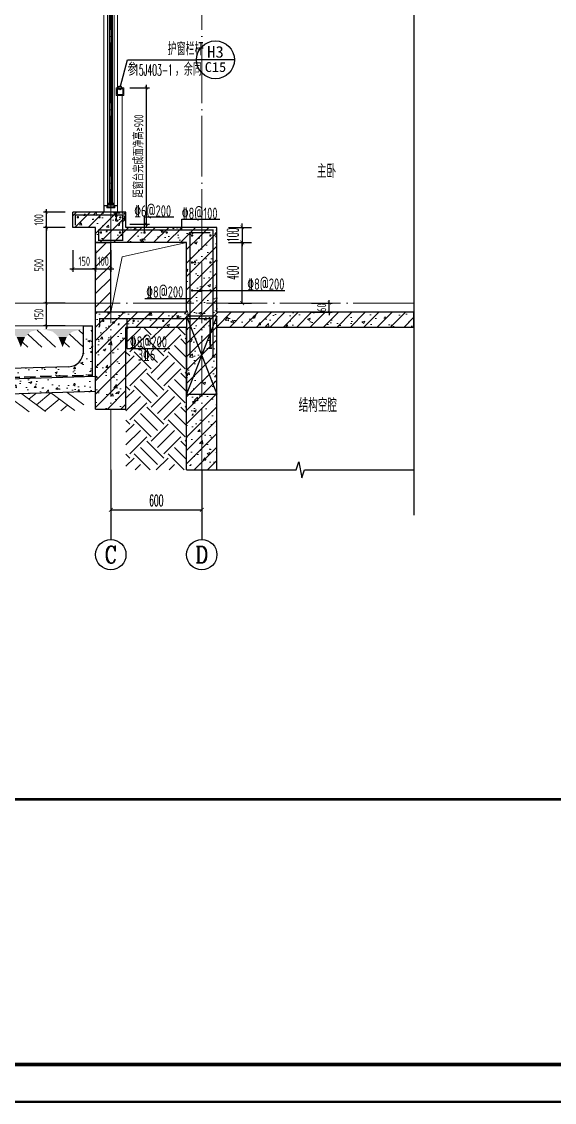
# Model space of a CAD drawing. Extents: x 826826 to 1642106, y -156213 to 399140.
# Drawn here: x 1516858 to 1520371, y 282493 to 289624 of the extents above; entities that cross this region are included whole.
import ezdxf
from ezdxf.enums import TextEntityAlignment as Align

# ---------------------------------------------------------------- set-up
doc = ezdxf.new("R2010")
doc.units = 0
doc.header["$LTSCALE"] = 1000
doc.linetypes.add('DASH', pattern=[0.35, 0.25, -0.1])
doc.linetypes.add('DOTE', pattern=[2.42, 2, -0.2, 0.02, -0.2])
doc.layers.get('0').update_dxf_attribs({"linetype": 'CONTINUOUS'})
doc.layers.get('DEFPOINTS').update_dxf_attribs({"linetype": 'CONTINUOUS'})
for name, color, linetype in [('AXIS', 3, 'CONTINUOUS'), ('AXIS_TEXT', 4, 'CONTINUOUS'), ('COLUMN', 4, 'CONTINUOUS'), ('DIM', 2, 'CONTINUOUS'), ('DIM_IDEN', 67, 'CONTINUOUS'), ('DIM_SYMB', 3, 'CONTINUOUS'), ('PUB_DIM', 3, 'CONTINUOUS'), ('PUB_TEXT', 2, 'CONTINUOUS'), ('REIN', 6, 'CONTINUOUS'), ('S-大样-砼线', 7, 'CONTINUOUS'), ('S-引出线', 40, 'CONTINUOUS'), ('TEXT', 2, 'CONTINUOUS'), ('WALL', 5, 'CONTINUOUS'), ('yichutu', 7, 'CONTINUOUS')]:
    doc.layers.add(name, color=color, linetype=linetype)
for name, color, linetype, lineweight in [('DOTE', 251, 'DOTE', 9), ('PUB_HATCH', 8, 'CONTINUOUS', 9), ('S_WINDOW', 144, 'CONTINUOUS', 15), ('图框', 9, 'CONTINUOUS', 18), ('填充', 251, 'CONTINUOUS', 5), ('立面-中轮廓线', 213, 'CONTINUOUS', 35), ('立面-栏杆', 105, 'CONTINUOUS', 15), ('立面-洞口示意', 152, 'CONTINUOUS', 13), ('粉刷', 251, 'CONTINUOUS', 9), ('细细', 250, 'CONTINUOUS', 0)]:
    doc.layers.add(name, color=color, linetype=linetype, lineweight=lineweight)
doc.styles.add('_TCH_AXIS', font='COMPLEX', dxfattribs={"bigfont": 'GBCBIG'})
doc.styles.add('_TCH_DIM', font='SIMPLEX.shx', dxfattribs={"width": 0.7, "bigfont": 'GBCBIG.shx'})
doc.styles.add('_TCH_DIM_T3', font='SIMPLEX.shx', dxfattribs={"width": 0.494118, "bigfont": 'GBCBIG.shx'})
doc.styles.add('_TCH_LABEL', font='simhei.ttf')
doc.styles.add('COMPLEX', font='COMPLEX')
doc.styles.add('TSSD_DIMENSION', font='Tssdeng.shx', dxfattribs={"width": 0.7, "bigfont": 'tssdchn.shx'})
doc.styles.add('TSSD_REIN', font='tssdeng.shx', dxfattribs={"width": 0.7, "height": 300, "bigfont": 'tssdchn.shx'})
doc.dimstyles.new('_TCH_ARCH&&25', dxfattribs={"dimtxt": 74.375, "dimasz": 25, "dimexe": 62.5, "dimexo": 75, "dimgap": 25, "dimtad": 1, "dimdec": 0, "dimzin": 0, "dimdsep": 46, "dimtxsty": '_TCH_DIM_T3', "dimblk": 'ARCHTICK', "dimcen": 0.09, "dimclrt": 7, "dimazin": 0, "dimtfac": 1, "dimtdec": 0, "dimtix": 1, "dimtmove": 2, "dimatfit": 3, "dimldrblk": 'ARCHTICK', "dimfxl": 0, "dimtolj": 1, "dimtzin": 0, "dimarcsym": 0})
doc.dimstyles.new('TSSD_20_20', dxfattribs={"dimtxt": 60, "dimasz": 20, "dimexe": 20, "dimexo": 50, "dimgap": 20, "dimtad": 1, "dimdec": 0, "dimzin": 0, "dimdsep": 46, "dimtxsty": 'TSSD_DIMENSION', "dimblk": 'ARCHTICK', "dimblk1": 'ARCHTICK', "dimblk2": 'ARCHTICK', "dimcen": 0, "dimdle": 20, "dimclrt": 7, "dimadec": 0, "dimazin": 0, "dimtfac": 1, "dimtdec": 0, "dimtix": 1, "dimtmove": 2, "dimatfit": 3, "dimfxl": 0, "dimtolj": 1, "dimtzin": 0, "dimarcsym": 0})
pattern_1 = [(50, (28072.99, 249033.25), (143.452037, -12.550427), [15, -165]), (355, (28072.99, 249033.25), (-27.750267, 150.438427), [12, -132]), (100.4514, (28084.94, 249032.2), (115.701876, 137.88791), [12.74804, -140.22842]), (46.1842, (28072.99, 249073.25), (213.44821, -33.1038), [22.5, -247.5]), (96.6356, (28090.77, 249070.5), (186.93254, 194.82357), [19.12206, -210.3426]), (351.1842, (28072.99, 249073.25), (186.93239, 194.82372), [18, -198]), (21, (28092.99, 249063.25), (119.38141, -80.52378), [15, -165]), (326, (28092.99, 249063.25), (48.663066, 145.03001), [12, -132]), (71.4514, (28102.93, 249056.54), (168.044526, 64.5061), [12.74804, -140.22842]), (37.5, (28072.986, 249033.25), (2.431971, 66.578771), [0, -130.4, 0, -134, 0, -132.5]), (7.5, (28072.986, 249033.25), (52.613907, 78.882342), [0, -76.4, 0, -127.4, 0, -50.5]), (327.5, (28028.386, 249033.25), (106.764487, -4.510974), [0, -50, 0, -156, 0, -207]), (317.5, (28008.39, 249033.25), (116.637234, 20.020996), [0, -65, 0, -103.6, 0, -147])]
pattern_2 = [(315, (-1092889.3176, -488431.8362), (-1.767766953, -1.767766953), []), (315, (-1092888.139, -488431.8362), (-1.767766953, -1.767766953), [])]
pattern_3 = [(315, (-1092889.3176, -490170.0743), (-1.767766953, -1.767766953), []), (315, (-1092888.139, -490170.0743), (-1.767766953, -1.767766953), [])]
pattern_4 = [(45, (689015.794, 456209.414), (-44.194174, 44.194174), []), (50, (689015.8, 456209.41), (179.315046, -15.688034), [18.75, -206.25]), (355, (689015.8, 456209.41), (-34.687833, 188.048033), [15, -165]), (100.4514, (689030.74, 456208.1), (144.627345, 172.359886), [15.935047, -175.285528]), (46.1842, (689015.8, 456259.41), (266.81026, -41.379754), [28.125, -309.375]), (96.6356, (689038.03, 456255.97), (233.66568, 243.52947), [23.90257, -262.92825]), (351.1842, (689015.8, 456259.41), (233.66549, 243.52965), [22.5, -247.5]), (21, (689040.8, 456246.91), (149.226763, -100.654723), [18.75, -206.25]), (326, (689040.8, 456246.91), (60.828833, 181.28751), [15, -165]), (71.4514, (689053.23, 456238.53), (210.055657, 80.632624), [15.935047, -175.285528]), (37.5, (689015.794, 456209.414), (3.039964, 83.2234635), [0, -163, 0, -167.5, 0, -165.625]), (7.5, (689015.79, 456209.41), (65.767384, 98.602928), [0, -95.5, 0, -159.25, 0, -63.125]), (327.5, (688960.044, 456209.414), (133.455609, -5.638718), [0, -62.5, 0, -195, 0, -258.75]), (317.5, (688935.04, 456209.41), (145.796542, 25.026246), [0, -81.25, 0, -129.5, 0, -183.75])]

# ---------------------------------------------------------------- blocks, each defined once
blk = doc.blocks.new('GFDDDDRG')
at = {"layer": '图框'}
blk.add_lwpolyline([(923310, -107437), (923310, -159999), (893610, -159999), (893610, -107437)], close=True, dxfattribs=at)
blk.add_lwpolyline([(923310, -107437), (923310, -159999), (893610, -159999), (893610, -107437)], close=True, dxfattribs=at)
at = {"layer": '图框', "const_width": 50}
blk.add_lwpolyline([(894110, -159499), (922810, -159499), (922810, -108687), (894110, -108687)], close=True, dxfattribs=at)
at = {"layer": '图框', "const_width": 35}
blk.add_lwpolyline([(894110, -156002), (922810, -156002)], dxfattribs=at)
blk = doc.blocks.new('$LinePat$素土夯实')
at = {"color": 0}
for p, q in [((0, -210), (210, 0)), ((120, -300), (420, 0)), ((420, 0), (608, -188)), ((495, -300), (795, 0)), ((615, 0), (705, -90)), ((315, -105), (502, -293)), ((210, -210), (300, -300)), ((705, -300), (795, -210))]:
    blk.add_line(p, q, dxfattribs=at)
blk = doc.blocks.new('$LinePat$自然土壤')
at = {"color": 0}
for p, q in [((0, -90), (71, -19)), ((0, -300), (211, -89)), ((420, -300), (630, -90)), ((210, -300), (286, -224))]:
    blk.add_line(p, q, dxfattribs=at)
for points in [[(0, 0), (630, 0), (168, -45), (462, -45)], [(168, -45), (462, -45), (252, -132), (378, -132)], [(252, -132), (378, -132), (315, -300)]]:
    blk.add_solid(points, dxfattribs=at)
blk = doc.blocks.new('sanshui')
at = {"layer": '粉刷'}
h = blk.add_hatch(dxfattribs=at)
h.set_pattern_fill('混凝土', color=256, scale=20)
h.set_pattern_definition(pattern_1)
edge = h.paths.add_edge_path()
edge.add_line((346317.8, 427329.6), (346257.8, 427329.6))
edge.add_line((346257.8, 427329.6), (346257.8, 427160.3))
edge.add_arc((346157.8, 427160.3), 100, 271.71836, 360, ccw=False)
edge.add_line((346160.8, 427060.3), (345137.8, 427029.6))
edge.add_line((345137.8, 427029.6), (345137.8, 426969.6))
edge.add_line((345137.8, 426969.6), (346317.8, 427005))
edge.add_line((346317.8, 427005), (346317.8, 427329.6))
h = blk.add_hatch(dxfattribs=at)
h.set_pattern_fill('混凝土', color=256, scale=20)
h.set_pattern_definition(pattern_1)
h.paths.add_polyline_path([(346337.8, 426895.6), (346337.8, 426995.6), (345037.8, 426956.6), (345037.8, 426856.6)])
at = {"layer": 'COLUMN'}
for p, q in [((346257.8, 427329.6), (346317.8, 427329.6)), ((346257.8, 427160.3), (346257.8, 427329.6)), ((346317.8, 426995), (346317.8, 427329.6)), ((346160.8, 427060.3), (345137.8, 427029.6)), ((346338.1, 426995.6), (345037.8, 426956.6)), ((345137.8, 426959.6), (345137.8, 427029.6)), ((345037.8, 426856.6), (345037.8, 426956.6)), ((346338.1, 426895.6), (345037.8, 426856.6))]:
    blk.add_line(p, q, dxfattribs=at)
blk.add_arc((346157.8, 427160.3), 100, 271.71836, 0, dxfattribs=at)
at = {"layer": '立面-中轮廓线', "linetype": 'DASH', "ltscale": 0.3}
blk.add_lwpolyline([(345027.8, 426856.6), (345027.8, 426966.3), (346317.8, 427005)], dxfattribs=at)
at = {"layer": '粉刷'}
blk.add_line((344881.5, 427329.6), (346257.8, 427329.6), dxfattribs=at)
at = {"layer": '粉刷', "yscale": 0.4, "zscale": 0.4}
for name, p, xscale, rotation in [('$LinePat$自然土壤', (345156.8, 427309.6), -0.4369306507241237, 359.9999999999903), ('$LinePat$自然土壤', (345432, 427309.6), -0.4369306507241237, 359.9999999999903), ('$LinePat$自然土壤', (345707.3, 427309.6), -0.4369306507241237, 359.9999999999903), ('$LinePat$自然土壤', (345982.6, 427309.6), -0.4369306507241237, 359.9999999999903), ('$LinePat$自然土壤', (346257.8, 427309.6), -0.4369306507241237, 359.9999999999903), ('$LinePat$素土夯实', (345444.5, 426868.8), -0.5117605352322558, 1.718358001643932), ('$LinePat$素土夯实', (345851.2, 426881), -0.5117605352322558, 1.718358001643932), ('$LinePat$素土夯实', (346257.8, 426893.2), -0.5117605352322558, 1.718358001643932)]:
    blk.add_blockref(name, p, dxfattribs=dict(at, xscale=xscale, rotation=rotation))
blk = doc.blocks.new('A$C008776C7')
at = {"layer": '细细'}
h = blk.add_hatch(dxfattribs=at)
h.set_pattern_fill('金属', color=256, style=0)
h.set_pattern_definition(pattern_2)
h.paths.add_polyline_path([(0, 1655), (20, 1655), (20, 1668.5), (70, 1668.5), (70, 1655), (90, 1655), (90, 1700), (0, 1700)])
h.paths.add_polyline_path([(18, 1670.5), (18, 1657), (2, 1657), (2, 1698), (88, 1698), (88, 1657), (72, 1657), (72, 1670.5)], flags=16)
h = blk.add_hatch(dxfattribs=at)
h.set_pattern_fill('金属', color=256, style=0)
h.set_pattern_definition(pattern_2)
h.paths.add_polyline_path([(67.5, 1666.5), (67.5, 1641.5), (55.5, 1641.5), (55.5, 1651.5), (34.5, 1651.5), (34.5, 1641.5), (22.5, 1641.5), (22.5, 1666.5)])
h.paths.add_polyline_path([(24.5, 1664.5), (24.5, 1643.5), (32.5, 1643.5), (32.5, 1653.5), (57.5, 1653.5), (57.5, 1643.5), (65.5, 1643.5), (65.5, 1664.5)], flags=16)
h = blk.add_hatch(color=256, dxfattribs=at)
edge = h.paths.add_edge_path()
edge.add_line((40.5, 1651.5), (40.5, 1639.5))
edge.add_arc((45, 1631.2), 9.44, 61.51755, 118.48245, ccw=False)
edge.add_line((49.5, 1639.5), (49.5, 1651.5))
edge.add_arc((45, 1659.8), 9.44, 241.51755, 298.48245, ccw=False)
h = blk.add_hatch(dxfattribs=at)
h.set_pattern_fill('金属', color=256, style=0)
h.set_pattern_definition(pattern_3)
h.paths.add_polyline_path([(0, 45), (20, 45), (20, 31.5), (70, 31.5), (70, 45), (90, 45), (90, 0), (0, 0)])
h.paths.add_polyline_path([(18, 29.5), (18, 43), (2, 43), (2, 2), (88, 2), (88, 43), (72, 43), (72, 29.5)], flags=16)
h = blk.add_hatch(dxfattribs=at)
h.set_pattern_fill('金属', color=256, style=0)
h.set_pattern_definition(pattern_3)
h.paths.add_polyline_path([(67.5, 33.5), (67.5, 58.5), (55.5, 58.5), (55.5, 48.5), (34.5, 48.5), (34.5, 58.5), (22.5, 58.5), (22.5, 33.5)])
h.paths.add_polyline_path([(24.5, 35.5), (24.5, 56.5), (32.5, 56.5), (32.5, 46.5), (57.5, 46.5), (57.5, 56.5), (65.5, 56.5), (65.5, 35.5)], flags=16)
h = blk.add_hatch(color=256, dxfattribs=at)
edge = h.paths.add_edge_path()
edge.add_line((40.5, 48.5), (40.5, 60.5))
edge.add_arc((45, 68.8), 9.44, 241.51755, 298.48245)
edge.add_line((49.5, 60.5), (49.5, 48.5))
edge.add_arc((45, 40.2), 9.44, 61.51755, 118.48245)
at = {"layer": 'S_WINDOW'}
for p, q in [((0, 45), (0, 1655)), ((22.5, 58.5), (22.5, 1641.5)), ((67.5, 58.5), (67.5, 1641.5)), ((90, 45), (90, 1655))]:
    blk.add_line(p, q, dxfattribs=at)
for points in [[(90, 1700), (90, 1655), (70, 1655), (70, 1668.5), (20, 1668.5), (20, 1655), (0, 1655), (0, 1700)], [(88, 1698), (88, 1657), (72, 1657), (72, 1670.5), (18, 1670.5), (18, 1657), (2, 1657), (2, 1698)], [(67.5, 1666.5), (67.5, 1641.5), (55.5, 1641.5), (55.5, 1651.5), (34.5, 1651.5), (34.5, 1641.5), (22.5, 1641.5), (22.5, 1666.5)], [(65.5, 1664.5), (65.5, 1643.5), (57.5, 1643.5), (57.5, 1653.5), (32.5, 1653.5), (32.5, 1643.5), (24.5, 1643.5), (24.5, 1664.5)], [(90, 0), (90, 45), (70, 45), (70, 31.5), (20, 31.5), (20, 45), (0, 45), (0, 0)], [(88, 2), (88, 43), (72, 43), (72, 29.5), (18, 29.5), (18, 43), (2, 43), (2, 2)], [(67.5, 33.5), (67.5, 58.5), (55.5, 58.5), (55.5, 48.5), (34.5, 48.5), (34.5, 58.5), (22.5, 58.5), (22.5, 33.5)], [(65.5, 35.5), (65.5, 56.5), (57.5, 56.5), (57.5, 46.5), (32.5, 46.5), (32.5, 56.5), (24.5, 56.5), (24.5, 35.5)]]:
    blk.add_lwpolyline(points, close=True, dxfattribs=at)
at = {"layer": '细细'}
for points in [[(34.5, 1641.5), (34.5, 58.5)], [(40.5, 60.5), (40.5, 1651.5)], [(49.5, 60.5), (49.5, 1651.5)], [(55.5, 1641.5), (55.5, 58.5)]]:
    blk.add_lwpolyline(points, dxfattribs=at)
for points in [[(40.5, 1651.5), (40.5, 1639.5, -0.253805), (49.5, 1639.5), (49.5, 1651.5, -0.253805)], [(40.5, 48.5), (40.5, 60.5, 0.253805), (49.5, 60.5), (49.5, 48.5, 0.253805)]]:
    blk.add_lwpolyline(points, format="xyb", close=True, dxfattribs=at)
blk = doc.blocks.new('A$C02E370A9')
at = {"layer": 'DIM_IDEN'}
for p, q in [((-21.8, 11.9), (24.7, 185.1)), ((24.7, 185.1), (480, 185.1)), ((730, 185.1), (480, 185.1))]:
    blk.add_line(p, q, dxfattribs=at)
for centre, radius in [((605, 185.1), 125), ((-25, 0), 12.3)]:
    blk.add_circle(centre, radius, dxfattribs=at)
at = {"layer": 'PUB_TEXT', "style": '_TCH_DIM'}
for s, height, width, p in [('护窗栏杆', 84.4, 0.7, (290.1, 215.7)), ('参', 84.4, 0.7, (25.2, 81)), ('15J403-1', 74.38, 0.494118, (68.2, 81)), ('，余同', 84.4, 0.7, (337.7, 81))]:
    blk.add_text(s, height=height, dxfattribs=dict(at, width=width)).set_placement(p)
at = {"layer": 'PUB_TEXT', "style": '_TCH_LABEL'}
for s, height, width, p, p2 in [('H3', 75.96, 1.00565, (550.1, 199.7), (659.9, 199.7)), ('C15', 64.37, 1.017143, (534.4, 105.3), (675.6, 105.3))]:
    blk.add_text(s, height=height, dxfattribs=dict(at, width=width)).set_placement(p, p2, align=Align.FIT)
blk = doc.blocks.new('A$C164D20CD')
at = {"layer": '立面-栏杆'}
for p, q in [((-55, 0), (-55, 770)), ((-25, 770), (-25, 0))]:
    blk.add_line(p, q, dxfattribs=at)
at = {"layer": '立面-栏杆', "linetype": 'DASH', "ltscale": 0.1}
for p, q in [((0, 0), (-80, 0)), ((-80, 0), (-80, -7.1)), ((0, -7.1), (0, 0)), ((-80, -7.1), (-69.7, -7.1)), ((-69.7, -7.1), (-69.7, -51)), ((-62.5, -7.1), (-17.6, -7.1)), ((-62.5, -51), (-62.5, -7.1)), ((-55.3, -52.8), (-60.7, -52.8)), ((-60.7, -60), (-55.3, -60)), ((-52.6, -57.3), (-52.6, -55.5)), ((-27.5, -55.5), (-27.5, -57.3)), ((-19.4, -52.8), (-24.8, -52.8)), ((-24.8, -60), (-19.4, -60)), ((-17.6, -7.1), (-17.6, -51)), ((-10.4, -7.1), (0, -7.1)), ((-10.4, -51), (-10.4, -7.1))]:
    blk.add_line(p, q, dxfattribs=at)
at = {"layer": '立面-栏杆'}
for points in [[(-15, 820), (-65, 820), (-65, 770), (-15, 770)], [(-21, 814), (-59, 814), (-59, 776), (-21, 776)]]:
    blk.add_lwpolyline(points, close=True, dxfattribs=at)
at = {"layer": '立面-栏杆', "linetype": 'DASH', "ltscale": 0.1}
for centre, major_axis, start_param, end_param in [((-60.7, -51), (6.36, 6.36), 2.356194, 3.926991), ((-60.7, -51), (1.27, 1.27), 2.356194, 3.926991), ((-55.3, -55.5), (1.91, 1.91), 5.497787, 7.068583), ((-55.3, -57.3), (1.91, 1.91), 3.926991, 5.497787), ((-24.8, -55.5), (1.91, 1.91), 0.785398, 2.356194), ((-22.9, -55.4), (3.53, 3.53), 2.748894, 3.534292), ((-19.4, -51), (-6.36, 6.36), 2.356194, 3.926991), ((-19.4, -51), (-1.27, 1.27), 2.356194, 3.926991)]:
    blk.add_ellipse(centre, major_axis=major_axis, ratio=1, start_param=start_param, end_param=end_param, dxfattribs=at)
blk = doc.blocks.new('yct-1051-594-26275-14850-25-1002.0')
at = {"layer": 'yichutu', "color": 7}
blk.add_lwpolyline([(0, 0), (0, 14850), (26275, 14850), (26275, 0)], close=True, dxfattribs=at)
blk = doc.blocks.new('_ArchTick')
at = {"color": 0, "linetype": 'ByBlock', "const_width": 0.15}
blk.add_lwpolyline([(-0.5, -0.5), (0.5, 0.5)], dxfattribs=at)
blk = doc.blocks.new('*D2025')
at = {"layer": 'DEFPOINTS', "color": 0}
for p in [(1517521.4, 289186.4), (1517681.4, 289186.4), (1517521.4, 288286.4)]:
    blk.add_point(p, dxfattribs=at)
at = {"layer": 'DIM', "color": 0, "lineweight": -2}
for p, q in [((1517571.4, 289186.4), (1517701.4, 289186.4)), ((1517681.4, 288266.4), (1517681.4, 289206.4)), ((1517571.4, 288286.4), (1517701.4, 288286.4))]:
    blk.add_line(p, q, dxfattribs=at)
at = {"layer": 'DIM', "color": 0, "lineweight": -2, "xscale": 20, "yscale": 20, "zscale": 20}
for p, rotation in [((1517681.4, 289186.4), 90), ((1517681.4, 288286.4), 270)]:
    blk.add_blockref('_ArchTick', p, dxfattribs=dict(at, rotation=rotation))
at = {"layer": 'DIM', "color": 7, "insert": (1517631.4, 288736.4), "char_height": 60, "attachment_point": 5, "rotation": 90, "style": 'TSSD_DIMENSION'}
blk.add_mtext('\\A1;距窗台完成面净高≥900', dxfattribs=at)
blk = doc.blocks.new('*D2026')
at = {"layer": 'DEFPOINTS', "color": 0}
for p in [(1518720.6, 287766.4), (1518886.6, 287766.4), (1518720.6, 287706.4)]:
    blk.add_point(p, dxfattribs=at)
at = {"layer": 'DIM', "color": 0, "lineweight": -2}
for p, q in [((1518770.6, 287766.4), (1518906.6, 287766.4)), ((1518886.6, 287766.4), (1518886.6, 287786.4)), ((1518886.6, 287706.4), (1518886.6, 287766.4)), ((1518770.6, 287706.4), (1518906.6, 287706.4)), ((1518886.6, 287706.4), (1518886.6, 287686.4))]:
    blk.add_line(p, q, dxfattribs=at)
at = {"layer": 'DIM', "color": 0, "lineweight": -2, "xscale": 20, "yscale": 20, "zscale": 20}
for p, rotation in [((1518886.6, 287766.4), 270), ((1518886.6, 287706.4), 90)]:
    blk.add_blockref('_ArchTick', p, dxfattribs=dict(at, rotation=rotation))
at = {"layer": 'DIM', "color": 7, "insert": (1518836.6, 287736.4), "char_height": 60, "attachment_point": 5, "rotation": 90, "style": 'TSSD_DIMENSION'}
blk.add_mtext('\\A1;60', dxfattribs=at)
blk = doc.blocks.new('*D2027')
at = {"layer": 'DEFPOINTS', "color": 0}
for p in [(1517196.4, 288166.4), (1517346.4, 288166.4), (1517346.4, 287992.7)]:
    blk.add_point(p, dxfattribs=at)
at = {"layer": 'DIM', "color": 0, "lineweight": -2}
for p, q in [((1517196.4, 288116.4), (1517196.4, 287972.7)), ((1517346.4, 288116.4), (1517346.4, 287972.7)), ((1517176.4, 287992.7), (1517366.4, 287992.7))]:
    blk.add_line(p, q, dxfattribs=at)
at = {"layer": 'DIM', "color": 0, "lineweight": -2, "xscale": 20, "yscale": 20, "zscale": 20, "rotation": 180}
blk.add_blockref('_ArchTick', (1517196.4, 287992.7), dxfattribs=at)
at = {"layer": 'DIM', "color": 0, "lineweight": -2, "xscale": 20, "yscale": 20, "zscale": 20}
blk.add_blockref('_ArchTick', (1517346.4, 287992.7), dxfattribs=at)
at = {"layer": 'DIM', "color": 7, "insert": (1517271.4, 288042.7), "char_height": 60, "attachment_point": 5, "style": 'TSSD_DIMENSION'}
blk.add_mtext('\\A1;150', dxfattribs=at)
blk = doc.blocks.new('*D2028')
at = {"layer": 'DEFPOINTS', "color": 0}
for p in [(1517346.4, 288166.4), (1517446.4, 288166.4), (1517446.4, 287992.7)]:
    blk.add_point(p, dxfattribs=at)
at = {"layer": 'DIM', "color": 0, "lineweight": -2}
for p, q in [((1517346.4, 288116.4), (1517346.4, 287972.7)), ((1517446.4, 288116.4), (1517446.4, 287972.7)), ((1517346.4, 287992.7), (1517326.4, 287992.7)), ((1517346.4, 287992.7), (1517446.4, 287992.7)), ((1517446.4, 287992.7), (1517466.4, 287992.7))]:
    blk.add_line(p, q, dxfattribs=at)
at = {"layer": 'DIM', "color": 0, "lineweight": -2, "xscale": 20, "yscale": 20, "zscale": 20}
blk.add_blockref('_ArchTick', (1517346.4, 287992.7), dxfattribs=at)
at = {"layer": 'DIM', "color": 0, "lineweight": -2, "xscale": 20, "yscale": 20, "zscale": 20, "rotation": 180}
blk.add_blockref('_ArchTick', (1517446.4, 287992.7), dxfattribs=at)
at = {"layer": 'DIM', "color": 7, "insert": (1517396.4, 288042.7), "char_height": 60, "attachment_point": 5, "style": 'TSSD_DIMENSION'}
blk.add_mtext('\\A1;100', dxfattribs=at)
blk = doc.blocks.new('*D2029')
at = {"layer": 'AXIS', "color": 0, "lineweight": -2}
for p, q in [((1517446.4, 286591.4), (1517446.4, 286339.8)), ((1518046.4, 286591.4), (1518046.4, 286339.8)), ((1517446.4, 286402.3), (1518046.4, 286402.3))]:
    blk.add_line(p, q, dxfattribs=at)
at = {"layer": 'DEFPOINTS', "color": 0}
for p in [(1517446.4, 286666.4), (1518046.4, 286666.4), (1518046.4, 286402.3)]:
    blk.add_point(p, dxfattribs=at)
at = {"layer": 'AXIS', "color": 0, "lineweight": -2, "xscale": 25, "yscale": 25, "zscale": 25, "rotation": 180}
blk.add_blockref('_ArchTick', (1517446.4, 286402.3), dxfattribs=at)
at = {"layer": 'AXIS', "color": 0, "lineweight": -2, "xscale": 25, "yscale": 25, "zscale": 25}
blk.add_blockref('_ArchTick', (1518046.4, 286402.3), dxfattribs=at)
at = {"layer": 'AXIS', "color": 7, "insert": (1517746.4, 286464.5), "char_height": 74.38, "attachment_point": 5, "style": '_TCH_DIM_T3'}
blk.add_mtext('\\A1;600', dxfattribs=at)
blk = doc.blocks.new('*D2030')
at = {"layer": 'DEFPOINTS', "color": 0}
for p in [(1517021.8, 288366.4), (1517196.4, 288366.4), (1517196.4, 288266.4)]:
    blk.add_point(p, dxfattribs=at)
at = {"layer": 'DIM', "color": 0, "lineweight": -2}
for p, q in [((1517146.4, 288366.4), (1517001.8, 288366.4)), ((1517021.8, 288366.4), (1517021.8, 288386.4)), ((1517021.8, 288266.4), (1517021.8, 288366.4)), ((1517146.4, 288266.4), (1517001.8, 288266.4)), ((1517021.8, 288266.4), (1517021.8, 288246.4))]:
    blk.add_line(p, q, dxfattribs=at)
at = {"layer": 'DIM', "color": 0, "lineweight": -2, "xscale": 20, "yscale": 20, "zscale": 20}
for p, rotation in [((1517021.8, 288366.4), 270), ((1517021.8, 288266.4), 90)]:
    blk.add_blockref('_ArchTick', p, dxfattribs=dict(at, rotation=rotation))
at = {"layer": 'DIM', "color": 7, "insert": (1516971.8, 288316.4), "char_height": 60, "attachment_point": 5, "rotation": 90, "style": 'TSSD_DIMENSION'}
blk.add_mtext('\\A1;100', dxfattribs=at)
blk = doc.blocks.new('*D2031')
at = {"layer": 'DEFPOINTS', "color": 0}
for p in [(1517021.8, 288266.4), (1517196.4, 288266.4), (1517196.4, 287766.4)]:
    blk.add_point(p, dxfattribs=at)
at = {"layer": 'DIM', "color": 0, "lineweight": -2}
for p, q in [((1517146.4, 288266.4), (1517001.8, 288266.4)), ((1517021.8, 287746.4), (1517021.8, 288286.4)), ((1517146.4, 287766.4), (1517001.8, 287766.4))]:
    blk.add_line(p, q, dxfattribs=at)
at = {"layer": 'DIM', "color": 0, "lineweight": -2, "xscale": 20, "yscale": 20, "zscale": 20}
for p, rotation in [((1517021.8, 288266.4), 90), ((1517021.8, 287766.4), 270)]:
    blk.add_blockref('_ArchTick', p, dxfattribs=dict(at, rotation=rotation))
at = {"layer": 'DIM', "color": 7, "insert": (1516971.8, 288016.4), "char_height": 60, "attachment_point": 5, "rotation": 90, "style": 'TSSD_DIMENSION'}
blk.add_mtext('\\A1;500', dxfattribs=at)
blk = doc.blocks.new('*D2032')
at = {"layer": 'DEFPOINTS', "color": 0}
for p in [(1517021.8, 287766.4), (1517196.4, 287766.4), (1517196.4, 287616.4)]:
    blk.add_point(p, dxfattribs=at)
at = {"layer": 'DIM', "color": 0, "lineweight": -2}
for p, q in [((1517146.4, 287766.4), (1517001.8, 287766.4)), ((1517021.8, 287596.4), (1517021.8, 287786.4)), ((1517146.4, 287616.4), (1517001.8, 287616.4))]:
    blk.add_line(p, q, dxfattribs=at)
at = {"layer": 'DIM', "color": 0, "lineweight": -2, "xscale": 20, "yscale": 20, "zscale": 20}
for p, rotation in [((1517021.8, 287766.4), 90), ((1517021.8, 287616.4), 270)]:
    blk.add_blockref('_ArchTick', p, dxfattribs=dict(at, rotation=rotation))
at = {"layer": 'DIM', "color": 7, "insert": (1516971.8, 287691.4), "char_height": 60, "attachment_point": 5, "rotation": 90, "style": 'TSSD_DIMENSION'}
blk.add_mtext('\\A1;150', dxfattribs=at)
blk = doc.blocks.new('_AXISO')
blk.add_circle((0, 0), 0.5)
at = {"layer": 'AXIS_TEXT', "style": 'COMPLEX', "width": 1.041667}
blk.add_attdef('A', text='', height=0.56, dxfattribs=at).set_placement((-0.25, -0.28), (0.25, -0.28), align=Align.FIT)
blk = doc.blocks.new('*D1139')
at = {"layer": 'DEFPOINTS', "color": 0}
for p in [(938.6, 1000), (1104.6, 1000), (938.6, 600)]:
    blk.add_point(p, dxfattribs=at)
at = {"layer": 'PUB_DIM', "color": 0, "lineweight": -2}
for p, q in [((1013.6, 1000), (1167.1, 1000)), ((1104.6, 600), (1104.6, 1000)), ((1013.6, 600), (1167.1, 600))]:
    blk.add_line(p, q, dxfattribs=at)
at = {"layer": 'PUB_DIM', "color": 0, "lineweight": -2, "xscale": 25, "yscale": 25, "zscale": 25}
for p, rotation in [((1104.6, 1000), 90), ((1104.6, 600), 270)]:
    blk.add_blockref('_ArchTick', p, dxfattribs=dict(at, rotation=rotation))
at = {"layer": 'PUB_DIM', "color": 7, "insert": (1042.4, 800), "char_height": 74.38, "attachment_point": 5, "rotation": 90, "style": '_TCH_DIM_T3'}
blk.add_mtext('\\A1;400', dxfattribs=at)
blk = doc.blocks.new('*D1140')
at = {"layer": 'DEFPOINTS', "color": 0}
for p in [(938.6, 1100), (938.6, 1000), (1104.6, 1000)]:
    blk.add_point(p, dxfattribs=at)
at = {"layer": 'PUB_DIM', "color": 0, "lineweight": -2}
for p, q in [((1013.6, 1100), (1167.1, 1100)), ((1104.6, 1100), (1104.6, 1125)), ((1104.6, 1100), (1104.6, 1000)), ((1013.6, 1000), (1167.1, 1000)), ((1104.6, 1000), (1104.6, 975))]:
    blk.add_line(p, q, dxfattribs=at)
at = {"layer": 'PUB_DIM', "color": 0, "lineweight": -2, "xscale": 25, "yscale": 25, "zscale": 25}
for p, rotation in [((1104.6, 1100), 270), ((1104.6, 1000), 90)]:
    blk.add_blockref('_ArchTick', p, dxfattribs=dict(at, rotation=rotation))
at = {"layer": 'PUB_DIM', "color": 7, "insert": (1042.4, 1050), "char_height": 74.38, "attachment_point": 5, "rotation": 90, "style": '_TCH_DIM_T3'}
blk.add_mtext('\\A1;100', dxfattribs=at)
blk = doc.blocks.new('A$C0D001929')
at = {"layer": 'REIN', "const_width": 9}
for points in [[(4.5, 1114), (4.5, 1181.3), (316.6, 1181.3), (316.6, 1015.2), (159.3, 1015.2), (159.3, 1082.5), (911.9, 1082.5), (911.9, 247.5)], [(165.3, 447.6), (165.3, 497.9), (893.7, 497.9), (893.7, 318.4)]]:
    blk.add_lwpolyline(points, dxfattribs=at)
at = {"layer": 'REIN', "const_width": 8}
for points in [[(17.7, 1166.6, 1), (25.7, 1166.6, 1)], [(159.3, 1166.6, 1), (167.3, 1166.6, 1)], [(297.5, 1165.7, 1), (305.5, 1165.7, 1)], [(169.5, 1065.8, 1), (177.5, 1065.8, 1)], [(295.4, 1065.8, 1), (303.4, 1065.8, 1)], [(456.9, 1065.8, 1), (464.9, 1065.8, 1)], [(602.9, 1065.8, 1), (610.9, 1065.8, 1)], [(770.5, 1046.6, 1), (778.5, 1046.6, 1)], [(891.3, 1046.6, 1), (899.3, 1046.6, 1)], [(770.5, 868.2, 1), (778.5, 868.2, 1)], [(891.3, 868.2, 1), (899.3, 868.2, 1)], [(770.5, 684.1, 1), (778.5, 684.1, 1)], [(891.3, 684.1, 1), (899.3, 684.1, 1)], [(184.7, 482.8, 1), (192.7, 482.8, 1)], [(385.2, 482.8, 1), (393.2, 482.8, 1)], [(580.4, 482.8, 1), (588.4, 482.8, 1)]]:
    blk.add_lwpolyline(points, format="xyb", close=True, dxfattribs=at)
at = {"layer": 'REIN'}
blk.add_lwpolyline([(760.8, 253.1, 9, 9, 0), (760.8, 1064.2, 9, 9, 0), (895.5, 1064.2, 9, 9, 0)], format="xyseb", dxfattribs=at)
at = {"layer": 'S-大样-砼线'}
for p, q in [((738.6, 515), (938.6, 0)), ((938.6, 515), (738.6, 0))]:
    blk.add_line(p, q, dxfattribs=at)
blk.add_lwpolyline([(938.6, 515), (738.6, 515), (738.6, 0), (938.6, 0)], close=True, dxfattribs=at)
at = {"layer": 'S-引出线'}
for p, q in [((460.9, 1065.8), (460.9, 1168.9)), ((460.9, 1168.9), (653.1, 1168.9)), ((774.5, 684.1), (1386.4, 684.1)), ((463.5, 631), (760.8, 631)), ((343.6, 497.9), (343.6, 299.7)), ((343.6, 299.7), (628.8, 299.7))]:
    blk.add_line(p, q, dxfattribs=at)
blk.add_lwpolyline([(707.5, 1082.5), (707.5, 1153.3), (958.6, 1153.3)], dxfattribs=at)
at = {"layer": 'TEXT', "style": 'TSSD_REIN', "width": 0.7}
for s, p in [('%%1326@200', (393, 1170.4)), ('%%1328@100', (706.5, 1154.9)), ('%%1328@200', (471.5, 636)), ('%%1328@200', (1138.3, 688.2)), ('%%1328@200', (364, 306.8)), ('3%%1326', (416.3, 221))]:
    blk.add_text(s, height=75, rotation=0, dxfattribs=at).set_placement(p)
at = {"layer": 'PUB_DIM'}
dim = blk.add_linear_dim(base=(1104.6, 1000), p1=(938.6, 1100), p2=(938.6, 1000), angle=90, dimstyle='_TCH_ARCH&&25', dxfattribs=at)
dim.commit()
dim.dimension.update_dxf_attribs({"geometry": '*D1140', "text_midpoint": (1042.4, 1050)})
dim = blk.add_aligned_dim(p1=(938.6, 600), p2=(938.6, 1000), distance=-166, dimstyle='_TCH_ARCH&&25', dxfattribs=at)
dim.commit()
dim.dimension.update_dxf_attribs({"geometry": '*D1139', "text_midpoint": (1042.4, 800)})

msp = doc.modelspace()

# ---------------------------------------------------------------- hatches: boundary and pattern name
at = {"layer": 'PUB_HATCH'}
h = msp.add_hatch(dxfattribs=at)
h.set_pattern_fill('钢筋混凝土', color=256, scale=25, style=0)
h.set_pattern_definition(pattern_4)
h.paths.add_polyline_path([(1517346.39, 288266.38), (1517546.39, 288366.38), (1517196.39, 288366.38), (1517196.39, 288266.38)])
h = msp.add_hatch(dxfattribs=at)
h.set_pattern_fill('钢筋混凝土', color=256, scale=25, style=0)
h.set_pattern_definition(pattern_4)
h.paths.add_polyline_path([(1517448.62, 288233.05), (1517546.39, 288266.38), (1517546.39, 288366.38), (1517346.39, 288266.38)])
h = msp.add_hatch(dxfattribs=at)
h.set_pattern_fill('钢筋混凝土', color=256, scale=25, style=0)
h.set_pattern_definition(pattern_4)
h.paths.add_polyline_path([(1517448.62, 288233.05), (1517346.39, 288266.38), (1517346.39, 288166.38), (1517453.08, 288166.38)])
h = msp.add_hatch(dxfattribs=at)
h.set_pattern_fill('钢筋混凝土', color=256, scale=25, style=0)
h.set_pattern_definition(pattern_4)
h.paths.add_polyline_path([(1517946.39, 288166.38), (1518146.39, 288266.38), (1517546.39, 288266.38), (1517448.62, 288233.05), (1517453.08, 288166.38)])
h = msp.add_hatch(dxfattribs=at)
h.set_pattern_fill('钢筋混凝土', color=256, scale=25, style=0)
h.set_pattern_definition(pattern_4)
h.paths.add_polyline_path([(1518046.39, 287656.38), (1518146.39, 287706.38), (1518146.39, 288266.38), (1517946.39, 288166.38), (1517946.39, 287706.38)])
h = msp.add_hatch(dxfattribs=at)
h.set_pattern_fill('普通砖', color=256, scale=25, style=0)
h.set_pattern_definition([(45, (689015.794, 456254.29), (-44.1941915, 44.1941915), [])])
h.paths.add_polyline_path([(1517346.39, 287706.38), (1517446.39, 287706.38), (1517446.39, 288166.38), (1517346.39, 288166.38)])
h = msp.add_hatch(dxfattribs=at)
h.set_pattern_fill('钢筋混凝土', color=256, scale=25, style=0)
h.set_pattern_definition(pattern_4)
h.paths.add_polyline_path([(1517546.39, 287066.38), (1517546.39, 287606.38), (1517346.39, 287706.38), (1517346.39, 287066.38)])
h = msp.add_hatch(dxfattribs=at)
h.set_pattern_fill('钢筋混凝土', color=256, scale=25, style=0)
h.set_pattern_definition(pattern_4)
h.paths.add_polyline_path([(1518046.39, 287656.38), (1517946.39, 287706.38), (1517346.39, 287706.38), (1517546.39, 287606.38), (1517946.39, 287606.38)])
h = msp.add_hatch(dxfattribs=at)
h.set_pattern_fill('钢筋混凝土', color=256, scale=25, style=0)
h.set_pattern_definition(pattern_4)
h.paths.add_polyline_path([(1518146.39, 286666.38), (1518146.39, 287606.38), (1518046.39, 287656.38), (1517946.39, 287606.38), (1517946.39, 286666.38)])
h = msp.add_hatch(dxfattribs=at)
h.set_pattern_fill('钢筋混凝土', color=256, scale=25, style=0)
h.set_pattern_definition(pattern_4)
h.paths.add_polyline_path([(1519444.92, 287706.38), (1518146.39, 287706.38), (1518046.39, 287656.38), (1518146.39, 287606.38), (1519444.92, 287606.38)])
at = {"layer": '填充'}
h = msp.add_hatch(dxfattribs=at)
h.set_pattern_fill('EARTH', color=250, scale=50, angle=45, style=0)
h.set_pattern_definition([(45, (402448.12, -168526.99), (0, 224.506403), [158.75, -158.75]), (45, (402406.02, -168484.9), (0, 224.506403), [158.75, -158.75]), (45, (402363.93, -168442.8), (0, 224.506403), [158.75, -158.75]), (135, (402363.93, -168414.74), (-224.506403, 0), [158.75, -158.75]), (135, (402406.02, -168372.64), (-224.506403, 0), [158.75, -158.75]), (135, (402448.12, -168330.55), (-224.506403, 0), [158.75, -158.75])])
edge = h.paths.add_edge_path()
edge.add_line((1517946.39, 286666.38), (1517946.39, 287606.38))
edge.add_line((1517946.39, 287606.39), (1517546.39, 287606.38))
edge.add_line((1517546.39, 287606.38), (1517546.39, 286666.38))
edge.add_line((1517546.39, 286666.38), (1517946.39, 286666.38))

# ---------------------------------------------------------------- linework, layer by layer
at = {"layer": 'AXIS'}
for p, q in [((1517446.36, 286666.38), (1517446.36, 286206.99)), ((1518046.36, 286666.38), (1518046.36, 286206.99))]:
    msp.add_line(p, q, dxfattribs=at)
at = {"layer": 'DIM_SYMB'}
for points in [[(1519444.92, 305686.38), (1519444.92, 296054.51), (1519497.42, 296035.4), (1519392.42, 296016.88), (1519444.92, 295998.26), (1519444.92, 286366.38)], [(1517946.39, 286666.38), (1518667.53, 286666.38), (1518686.64, 286718.88), (1518705.15, 286613.88), (1518723.78, 286666.38), (1519444.92, 286666.38)]]:
    msp.add_lwpolyline(points, dxfattribs=at)
at = {"layer": 'DOTE', "color": 1, "linetype": 'DOTE', "ltscale": 0.2}
for p, q in [((1517446.39, 286666.38), (1517446.39, 306266.39)), ((1518046.39, 286666.38), (1518046.39, 306266.39)), ((1519444.92, 287766.39), (1516276.2, 287766.39))]:
    msp.add_line(p, q, dxfattribs=at)
at = {"layer": 'WALL'}
for p, q in [((1517546.39, 288366.38), (1517196.39, 288366.38)), ((1517196.39, 288266.38), (1517196.39, 288366.38)), ((1517546.39, 288266.38), (1517546.39, 288366.38)), ((1517346.39, 288266.38), (1517196.39, 288266.38)), ((1517346.39, 288166.38), (1517346.39, 288266.38)), ((1518146.39, 288266.38), (1517546.39, 288266.38)), ((1518146.39, 287706.38), (1518146.39, 288266.38)), ((1517453.08, 288166.38), (1517346.39, 288166.38)), ((1517346.39, 287706.38), (1517346.39, 288166.38)), ((1517346.39, 288166.38), (1517446.39, 288166.38)), ((1517446.39, 287706.38), (1517446.39, 288166.38)), ((1517946.39, 288166.38), (1517453.08, 288166.38)), ((1517946.39, 287706.38), (1517946.39, 288166.38)), ((1517346.39, 287066.38), (1517346.39, 287706.38)), ((1517946.39, 287706.38), (1517346.39, 287706.38)), ((1519444.92, 287706.38), (1518146.39, 287706.38)), ((1519444.92, 287606.38), (1519444.92, 287706.38)), ((1517546.39, 287066.38), (1517546.39, 287606.38)), ((1517946.39, 287606.38), (1517546.39, 287606.38)), ((1517946.39, 286666.38), (1517946.39, 287606.38)), ((1519444.92, 287606.38), (1518146.39, 287606.38)), ((1518146.39, 286666.38), (1518146.39, 287606.38)), ((1517346.39, 287066.38), (1517546.39, 287066.38)), ((1517946.39, 286666.38), (1518146.39, 286666.38))]:
    msp.add_line(p, q, dxfattribs=at)
at = {"layer": '立面-洞口示意'}
msp.add_lwpolyline([(1517446.39, 287706.38), (1517520.55, 288072.9), (1517946.39, 288166.38)], dxfattribs=at)

# ---------------------------------------------------------------- block references
at = {"xscale": 0.5, "yscale": 0.5, "zscale": 0.5}
msp.add_blockref('GFDDDDRG', (1066141.4, 362492.89), dxfattribs=at)
for name, p in [('A$C008776C7', (1517401.39, 288366.38)), ('A$C02E370A9', (1517531.39, 289186.38)), ('A$C164D20CD', (1517546.39, 288366.38)), ('sanshui', (1171008.27, -139713.25))]:
    msp.add_blockref(name, p)
at = {"layer": 'AXIS'}
ref = msp.add_blockref('_AXISO', (1517446.36, 286106.99), dxfattribs=dict(at, xscale=200, yscale=200, zscale=200))
ref.add_attrib('A', 'C', dxfattribs={"layer": 'AXIS_TEXT', "height": 113.92, "style": '_TCH_AXIS'}).set_placement((1517405.67, 286050.03), (1517487.05, 286050.03), align=Align.FIT)
ref = msp.add_blockref('_AXISO', (1518046.36, 286106.99), dxfattribs=dict(at, xscale=200, yscale=200, zscale=200))
ref.add_attrib('A', 'D', dxfattribs={"layer": 'AXIS_TEXT', "height": 108.81, "style": '_TCH_AXIS'}).set_placement((1518002.32, 286052.58), (1518090.41, 286052.58), align=Align.FIT)
at = {"layer": 'TEXT'}
msp.add_blockref('A$C0D001929', (1517207.75, 287166.39), dxfattribs=at)
at = {"layer": 'yichutu', "rotation": 270}
msp.add_blockref('yct-1051-594-26275-14850-25-1002.0', (1512946.29, 308774.41), dxfattribs=at)

# ---------------------------------------------------------------- texts
at = {"layer": 'PUB_TEXT', "style": 'TSSD_REIN', "width": 0.7}
for s, p in [('主卧', (1518805.61, 288592.01)), ('结构空腔', (1518685.41, 287047.8))]:
    msp.add_text(s, height=90, dxfattribs=at).set_placement(p)

# ---------------------------------------------------------------- dimensions: what is measured, and where the dimension line sits
at = {"layer": 'AXIS'}
dim = msp.add_aligned_dim(p1=(1517446.39, 286666.38), p2=(1518046.39, 286666.38), distance=-264.03, dimstyle='_TCH_ARCH&&25', dxfattribs=at)
dim.commit()
dim.dimension.update_dxf_attribs({"geometry": '*D2029', "text_midpoint": (1517746.39, 286464.53)})
at = {"layer": 'DIM'}
dim = msp.add_aligned_dim(p1=(1517521.39, 288286.38), p2=(1517521.39, 289186.38), distance=-160, text='距窗台完成面净高≥900', dimstyle='TSSD_20_20', dxfattribs=at)
dim.commit()
dim.dimension.update_dxf_attribs({"geometry": '*D2025', "text_midpoint": (1517631.39, 288736.38)})
for p1, p2, distance, picture, middle in [((1517196.39, 288266.38), (1517196.39, 288366.38), 174.61, '*D2030', (1516971.78, 288316.38)), ((1517196.39, 287766.38), (1517196.39, 288266.38), 174.61, '*D2031', (1516971.78, 288016.38)), ((1517196.39, 288166.38), (1517346.39, 288166.38), -173.71, '*D2027', (1517271.39, 288042.67)), ((1517346.39, 288166.38), (1517446.39, 288166.38), -173.71, '*D2028', (1517396.39, 288042.67)), ((1517196.39, 287616.38), (1517196.39, 287766.38), 174.61, '*D2032', (1516971.78, 287691.38)), ((1518720.62, 287706.38), (1518720.62, 287766.38), -165.96, '*D2026', (1518836.58, 287736.38))]:
    dim = msp.add_aligned_dim(p1=p1, p2=p2, distance=distance, dimstyle='TSSD_20_20', dxfattribs=at)
    dim.commit()
    dim.dimension.update_dxf_attribs({"geometry": picture, "text_midpoint": middle})

doc.saveas('drawing.dxf')
